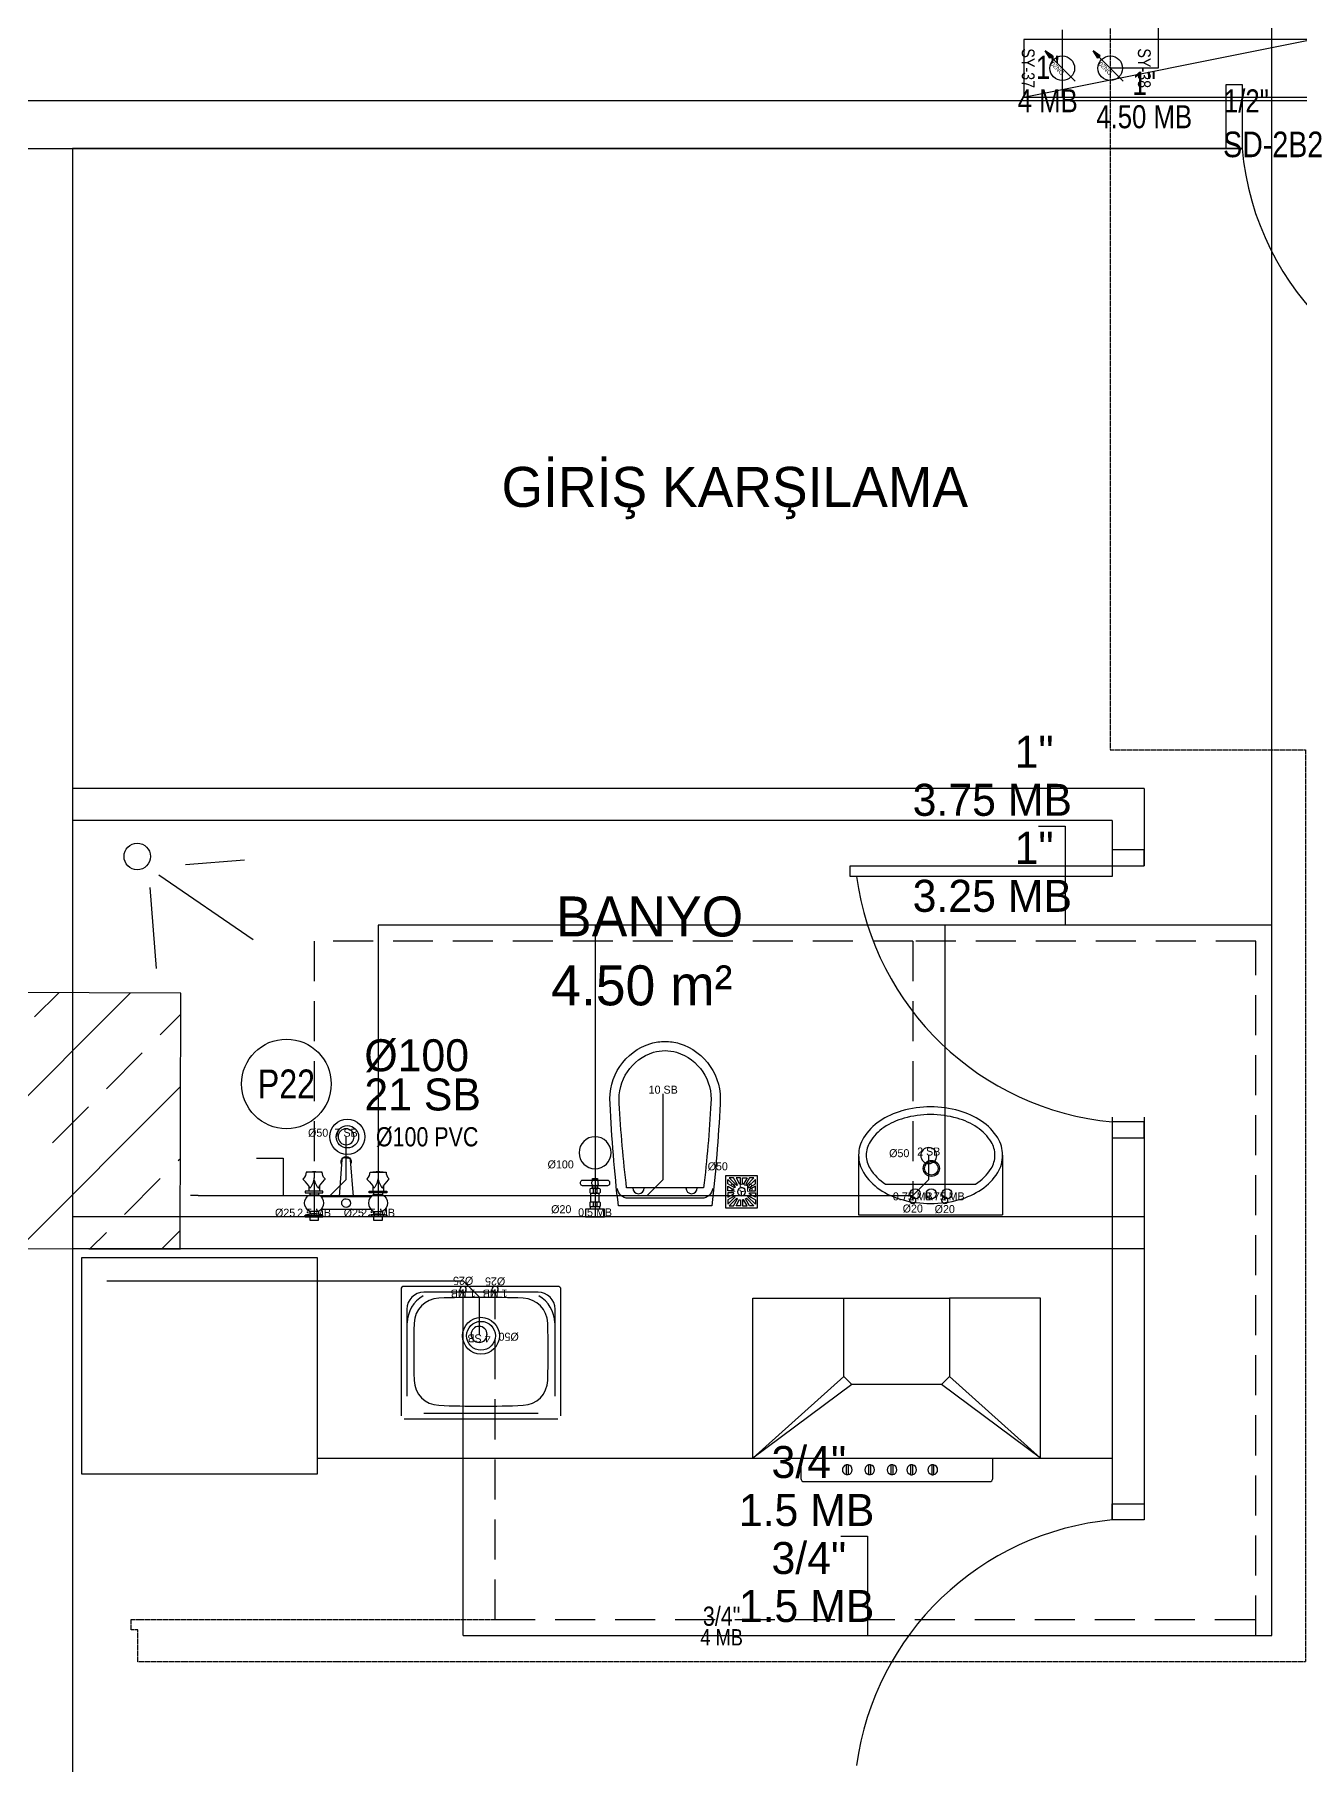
# Model space of a CAD drawing. Header units: centimetres. Extents: x 247996 to 315152, y -468471 to -440326.
# Drawn here: x 257547 to 257942, y -442412 to -441872 of the extents above; entities that cross this region are included whole.
import ezdxf
from ezdxf.enums import TextEntityAlignment as Align

# ---------------------------------------------------------------- set-up
doc = ezdxf.new("R2010")
doc.units = ezdxf.units.CM
doc.linetypes.add('0', pattern=[500, 500])
doc.linetypes.add('BASMA HATTI', pattern=[0.375, 0.25, -0.125])
for name, color, linetype in [('SCOTT-MD-YUK-BIRIMI', 7, 'CONTINUOUS'), ('SCOTT-MKDU0', 50, 'CONTINUOUS'), ('SCOTT-MTY-PISSU-KOLON', 211, 'Continuous'), ('SCOTT-MTY-PISSU-KOLONNO', 211, 'Continuous'), ('SCOTT-MTY-SAYAC', 3, 'Continuous'), ('SCOTT-MTY-SIRKULASYON-BORU', 31, 'Continuous'), ('SCOTT-MTY-TEFRIS', 15, 'CONTINUOUS'), ('SCOTT-MTY-VANA', 1, 'Continuous'), ('SCOTT-MTY-YUK-BIRIMI', 7, 'CONTINUOUS')]:
    doc.layers.add(name, color=color, linetype=linetype)
for name, color, linetype, lineweight in [('SCOTT-MTY-PISSU-BORU-TAVANDAN', 6, 'PISSU HATTI', 30), ('SCOTT-MTY-PISSU-CAP', 211, 'CONTINUOUS', 30), ('SCOTT-MTY-SICAKSU-BORU', 1, 'BASMA HATTI', 30), ('SCOTT-MTY-SOGUKSU-BORU', 5, '0', 30), ('SCOTT-MTY-TEMIZSU-CAP', 101, 'CONTINUOUS', 30)]:
    doc.layers.add(name, color=color, linetype=linetype, lineweight=lineweight)
doc.styles.add('CAP', font='wturkce.SHX', dxfattribs={"width": 0.65})
doc.styles.add('MtXpl_Comic_Sans_MS', font='comic.ttf')
doc.styles.add('MTY_CAP', font='wturkce.SHX', dxfattribs={"width": 0.65})
doc.styles.add('ROTAS', font='arial.ttf')
doc.linetypes.add('PISSU HATTI', pattern='A,0.5,0.5,["(",Standard,S=0.1,R=0,X=-0.01,Y=-0.036],-0.05', length=0.9)

# ---------------------------------------------------------------- blocks, each defined once
blk = doc.blocks.new('T-DOLAP')
blk.add_line((-45, -9), (45, 9))
blk.add_lwpolyline([(-45, -9), (45, -9), (45, 9), (-45, 9)], close=True)
blk = doc.blocks.new('MTY-SU SAYACI')
at = {"layer": 'SCOTT-MTY-VANA'}
blk.add_hatch(color=256, dxfattribs=at).paths.add_polyline_path([(9.8, 9.8), (5.64, 7.03), (7.03, 5.64)])
for p, q in [((-7.33, -7.33), (6.34, 6.34)), ((5.64, 7.03), (9.8, 9.8)), ((7.03, 5.64), (5.64, 7.03)), ((7.03, 5.64), (9.8, 9.8))]:
    blk.add_line(p, q, dxfattribs=at)
blk.add_circle((0, 0), 7, dxfattribs=at)
blk.add_attdef('CAP', (-2.29, -1.15), '', height=2.5, rotation=45, dxfattribs=at)
blk = doc.blocks.new('T-KOLON-P')
for radius in [5.5, 3.5]:
    blk.add_circle((0, 0), radius)
blk = doc.blocks.new('SUZGEC1')
at = {"layer": 'SCOTT-MTY-TEFRIS'}
blk.add_lwpolyline([(-5, -5), (-5, 5), (5, 5), (5, -5)], close=True, dxfattribs=at)
for points in [[(-4.33, 3.86), (-1.99, 1.52, 0.029484), (-2.15, 1.27), (-4.33, 2.48)], [(-2.48, 0.33), (-4.33, 0.33), (-4.33, 1.72), (-2.41, 0.65, 0.032775)], [(-3.86, 4.33), (-2.48, 4.33), (-1.27, 2.15, 0.029484), (-1.52, 1.99)], [(-0.65, 2.41, -0.032775), (-0.33, 2.48), (-0.33, 4.33), (-1.72, 4.33)], [(0.33, 2.48), (0.33, 4.33), (1.72, 4.33), (0.65, 2.41, 0.032775)], [(1.27, 2.15), (2.48, 4.33), (3.86, 4.33), (1.52, 1.99, 0.029484)], [(4.33, 3.86), (1.99, 1.52, -0.029484), (2.15, 1.27), (4.33, 2.48)], [(4.33, 0.33), (4.33, 1.72), (2.41, 0.65, -0.032775), (2.48, 0.33)], [(-2.48, -0.33), (-4.33, -0.33), (-4.33, -1.72), (-2.41, -0.65, -0.032775)], [(-4.33, -3.86), (-1.99, -1.52, -0.029484), (-2.15, -1.27), (-4.33, -2.48)], [(-3.86, -4.33), (-2.48, -4.33), (-1.27, -2.15, -0.029484), (-1.52, -1.99)], [(-0.33, -4.33), (-1.72, -4.33), (-0.65, -2.41, 0.032775), (-0.33, -2.48)], [(0.33, -2.48), (0.33, -4.33), (1.72, -4.33), (0.65, -2.41, -0.032775)], [(2.48, -4.33), (1.27, -2.15, 0.029484), (1.52, -1.99), (3.86, -4.33)], [(4.33, -2.48), (4.33, -3.86), (1.99, -1.52, 0.029484), (2.15, -1.27)], [(4.33, -0.33), (4.33, -1.72), (2.41, -0.65, 0.032775), (2.48, -0.33)]]:
    blk.add_lwpolyline(points, format="xyb", close=True, dxfattribs=at)
blk.add_circle((0, 0), 1.25, dxfattribs=at)
at = {"layer": 'SCOTT-MD-YUK-BIRIMI', "color": 6, "style": 'CAP'}
blk.add_attdef('PSCP', (4.29, 6.72), '', height=2.5, dxfattribs=at)
blk.add_attdef('PS', text='', height=2.5, dxfattribs=at).set_placement((0, 0), align=Align.CENTER)
blk = doc.blocks.new('EVIYE1')
at = {"layer": 'SCOTT-MTY-TEFRIS', "color": 6}
blk.add_circle((0, 15), 2.5, dxfattribs=at)
at = {"layer": 'SCOTT-MTY-TEFRIS', "color": 3, "ltscale": 10}
blk.add_circle((-5, 1), 1, dxfattribs=at)
at = {"layer": 'SCOTT-MTY-TEFRIS', "color": 1, "ltscale": 10}
blk.add_circle((5, 1), 1, dxfattribs=at)
at = {"layer": 'SCOTT-MD-YUK-BIRIMI', "color": 6, "style": 'CAP'}
blk.add_attdef('PS', text='', height=2.5, dxfattribs=at).set_placement((0, 15), align=Align.CENTER)
blk.add_attdef('PSCP', (6.08, 14.48), '', height=2.5, dxfattribs=at)
at = {"layer": 'SCOTT-MD-YUK-BIRIMI', "color": 3, "style": 'CAP'}
for tag, p in [('SO', (-5, 1)), ('SOCP', (-5, -2.99))]:
    blk.add_attdef(tag, text='', height=2.5, dxfattribs=at).set_placement(p, align=Align.CENTER)
at = {"layer": 'SCOTT-MD-YUK-BIRIMI', "color": 1, "style": 'CAP'}
for tag, p in [('SC', (5, 1)), ('SCCP', (5, -2.8))]:
    blk.add_attdef(tag, text='', height=2.5, dxfattribs=at).set_placement(p, align=Align.CENTER)
blk = doc.blocks.new('KLOZET1')
at = {"layer": 'SCOTT-MTY-TEFRIS', "color": 15}
blk.add_lwpolyline([(-3.88, 11.44, 0.414214), (-4.52, 10.8), (-4.52, 10.3, 0.414214), (-3.88, 9.66), (3.88, 9.66, 0.414214), (4.52, 10.3), (4.52, 10.8, 0.414214), (3.88, 11.44)], format="xyb", close=True, dxfattribs=at)
at = {"layer": 'SCOTT-MTY-TEFRIS', "color": 15, "elevation": 0}
for points in [[(-1, 10.3), (-1, 10.8, -0.414214), (-0.36, 11.44)], [(1, 10.3), (1, 10.8, 0.414214), (0.36, 11.44)]]:
    blk.add_lwpolyline(points, format="xyb", dxfattribs=at)
at = {"layer": 'SCOTT-MTY-TEFRIS', "color": 15}
for points in [[(-0.76, 11.45), (0.76, 11.45), (0.76, 11.98), (-0.76, 11.98)], [(-0.76, 8.88), (0.76, 8.88), (0.76, 9.66), (-0.76, 9.66)], [(3, 0), (-3, 0), (-3, 2.32), (3, 2.32)]]:
    blk.add_lwpolyline(points, close=True, dxfattribs=at)
for points in [[(-1.61, 8.64), (-1.61, 7.54)], [(-1.21, 7.21), (-1.21, 4.8)], [(1.13, 8.88), (-1.06, 8.88)], [(-1.06, 7.3), (1.13, 7.3)], [(-0.51, 8.64), (-0.51, 7.54)], [(0.58, 8.64), (0.58, 7.54)], [(1.28, 4.8), (1.28, 5.24), (1.28, 7.21)], [(1.68, 8.64), (1.68, 7.54)], [(-1.61, 4.45), (-1.61, 3.35)], [(-1.35, 3.17), (-1.35, 2.32), (1.42, 2.32), (1.42, 3.17)], [(1.13, 4.69), (-1.06, 4.69)], [(-1.06, 3.11), (1.13, 3.11)], [(-0.51, 4.45), (-0.51, 3.35)], [(0.58, 4.45), (0.58, 3.35)], [(1.68, 4.45), (1.68, 3.35)]]:
    blk.add_lwpolyline(points, dxfattribs=at)
at = {"layer": 'SCOTT-MTY-TEFRIS', "color": 6}
blk.add_circle((0, 20), 5, dxfattribs=at)
at = {"layer": 'SCOTT-MTY-TEFRIS', "color": 15}
for centre, radius, start, end in [((-1.06, 8.15), 0.734, 41.7592, 138.241), ((-1.06, 8.03), 0.734, 221.7593, 318.2408), ((-0.36, 10.3, 0), 0.641, 179.9998, 270.0001), ((0.04, 8.15), 0.734, 41.7592, 138.241), ((0.04, 8.03), 0.734, 221.7593, 318.2408), ((0.36, 10.3, 0), 0.641, 270.0001, 0), ((1.13, 8.15), 0.734, 41.7592, 138.241), ((1.13, 8.03), 0.734, 221.7593, 318.2408), ((-1.06, 3.96), 0.734, 41.7592, 138.241), ((-1.06, 3.84), 0.734, 221.7593, 318.2408), ((0.04, 3.96), 0.734, 41.7592, 138.241), ((0.04, 3.84), 0.734, 221.7593, 318.2408), ((1.13, 3.96), 0.734, 41.7592, 138.241), ((1.13, 3.84), 0.734, 221.7593, 318.2408)]:
    blk.add_arc(centre, radius, start, end, dxfattribs=at)
at = {"layer": 'SCOTT-MD-YUK-BIRIMI', "color": 6, "style": 'CAP'}
blk.add_attdef('PS', text='', height=2.5, dxfattribs=at).set_placement((0, 20), align=Align.CENTER)
blk.add_attdef('PSCP', (6.63, 15.09), '', height=2.5, dxfattribs=at)
at = {"layer": 'SCOTT-MD-YUK-BIRIMI', "color": 3, "style": 'CAP'}
blk.add_attdef('SO', text='', height=2.5, dxfattribs=at).set_placement((0, 0.13), align=Align.CENTER)
blk.add_attdef('SOCP', (7.43, 1.09), '', height=2.5, dxfattribs=at)
blk = doc.blocks.new('LAVABO1')
at = {"layer": 'SCOTT-MTY-TEFRIS', "color": 6}
blk.add_circle((0, 15), 2.5, dxfattribs=at)
at = {"layer": 'SCOTT-MTY-TEFRIS', "color": 3, "ltscale": 10}
blk.add_circle((-5, 1), 1, dxfattribs=at)
at = {"layer": 'SCOTT-MTY-TEFRIS', "color": 1, "ltscale": 10}
blk.add_circle((5, 1), 1, dxfattribs=at)
at = {"layer": 'SCOTT-MD-YUK-BIRIMI', "color": 6, "style": 'CAP'}
blk.add_attdef('PS', text='', height=2.5, dxfattribs=at).set_placement((0, 15), align=Align.CENTER)
blk.add_attdef('PSCP', (6.08, 14.48), '', height=2.5, dxfattribs=at)
at = {"layer": 'SCOTT-MD-YUK-BIRIMI', "color": 3, "style": 'CAP'}
for tag, p in [('SO', (-5, 1)), ('SOCP', (-5, -2.99))]:
    blk.add_attdef(tag, text='', height=2.5, dxfattribs=at).set_placement(p, align=Align.CENTER)
at = {"layer": 'SCOTT-MD-YUK-BIRIMI', "color": 1, "style": 'CAP'}
for tag, p in [('SC', (5, 1)), ('SCCP', (5, -2.8))]:
    blk.add_attdef(tag, text='', height=2.5, dxfattribs=at).set_placement(p, align=Align.CENTER)
blk = doc.blocks.new('DUS TEKNESI1')
at = {"layer": 'SCOTT-MTY-TEFRIS'}
for points in [[(0, 18.37), (-0.63, 18.37, 0.391322), (-1.29, 17.76), (-2.2, 6.27)], [(0, 18.37), (0.63, 18.37, -0.391322), (1.29, 17.76), (2.2, 6.27)], [(-10, 13.89), (-10, 12.2, -0.146062), (-11.33, 8.88, 0.113221), (-13.28, 11.48, -0.416893), (-13.31, 11.96)], [(-6.69, 11.96, -0.17585), (-7.51, 13.89), (-12.49, 13.89, -0.17585), (-13.31, 11.96)], [(6.69, 11.96, 0.17585), (7.51, 13.89), (12.49, 13.89, 0.17585), (13.31, 11.96)], [(10, 13.89), (10, 12.2, 0.146062), (11.33, 8.88, -0.113221), (13.28, 11.48)], [(-8.61, 6.88, -0.601952), (-8.61, 1.65), (-8.61, 0.83)], [(8.61, 6.88, 0.601952), (8.61, 1.65), (11.39, 1.65, 0.601952), (11.39, 6.88)], [(-12.77, 0.5), (-12.77, 0), (-10, 0), (-7.23, 0), (-7.23, 0.5, 0.153746), (-12.77, 0.5), (-10, 0.5), (-7.23, 0.5)], [(12.77, 0.5), (12.77, 0), (10, 0), (7.23, 0), (7.23, 0.5, -0.153746), (12.77, 0.5), (10, 0.5), (7.23, 0.5)]]:
    blk.add_lwpolyline(points, format="xyb", dxfattribs=at)
for points in [[(-12.77, 7.51), (-10, 7.51), (-7.23, 7.51), (-7.23, 8.01), (-10, 8.01), (-12.77, 8.01)], [(12.77, 7.51), (10, 7.51), (7.23, 7.51), (7.23, 8.01), (10, 8.01), (12.77, 8.01)], [(-8.61, 0), (-8.61, -1.03), (-11.39, -1.03), (-11.39, 0)], [(11.39, 0), (11.39, -1.03), (8.61, -1.03), (8.61, 0)]]:
    blk.add_lwpolyline(points, close=True, dxfattribs=at)
for points in [[(-11.64, 9.5), (-11.64, 8.01)], [(-11.39, 7.51), (-11.39, 6.88), (-8.61, 6.88)], [(-8.61, 7.51), (-8.61, 6.88)], [(-8.36, 9.5), (-8.36, 8.01)], [(7.82, 6.27), (-7.82, 6.27)], [(8.36, 9.5), (8.36, 8.01)], [(11.39, 7.51), (11.39, 6.88), (8.61, 6.88)], [(8.61, 7.51), (8.61, 6.88)], [(11.64, 9.5), (11.64, 8.01)], [(-8.61, 1.65), (-11.39, 1.65), (-11.39, 0.83)], [(-7.82, 2.27), (7.82, 2.27)], [(8.61, 1.65), (8.61, 0.83)], [(11.39, 1.65), (11.39, 0.83)]]:
    blk.add_lwpolyline(points, dxfattribs=at)
at = {"layer": 'SCOTT-MTY-TEFRIS', "color": 6}
blk.add_circle((0, 25), 2.5, dxfattribs=at)
at = {"layer": 'SCOTT-MTY-TEFRIS'}
for centre, radius, start, end in [((0, 17.2), 1.6, 330.6975, 209.3026), ((-9.99, 2.25), 11.85, 79.4131, 100.5868), ((-3.77, 12.76), 6.25, 185.208, 218.4476), ((-2.03, 5.93), 7.27, 130.2551, 156.0938), ((-6.95, 11.74), 0.344, 310.5655, 41.0891), ((6.95, 11.74), 0.344, 138.9108, 229.4346), ((2.03, 5.93), 7.27, 23.9063, 49.7447), ((9.99, 2.25), 11.85, 79.4131, 100.5868), ((3.77, 12.76), 6.25, 321.5525, 354.7921), ((13.05, 11.74), 0.344, 310.5655, 41.0891), ((-10, 4.27), 2.96, 117.9084, 242.0919), ((0, 4.27), 1.37, 90.0002, 270.0001), ((0, 4.27), 1.37, 270.0001, 90.0002)]:
    blk.add_arc(centre, radius, start, end, dxfattribs=at)
at = {"layer": 'SCOTT-MD-YUK-BIRIMI', "color": 6, "style": 'CAP'}
blk.add_attdef('PS', text='', height=2.5, dxfattribs=at).set_placement((0, 25), align=Align.CENTER)
blk.add_attdef('PSCP', (5.6, 25), '', height=2.5, dxfattribs=at)
at = {"layer": 'SCOTT-MD-YUK-BIRIMI', "color": 3, "style": 'CAP'}
blk.add_attdef('SO', text='', height=2.5, dxfattribs=at).set_placement((-10, 0), align=Align.CENTER)
blk.add_attdef('SOCP', (-5.56, 0), '', height=2.5, dxfattribs=at)
at = {"layer": 'SCOTT-MD-YUK-BIRIMI', "color": 1, "style": 'CAP'}
blk.add_attdef('SC', text='', height=2.5, dxfattribs=at).set_placement((10, 0), align=Align.CENTER)
blk.add_attdef('SCCP', (15.92, 0), '', height=2.5, dxfattribs=at)
blk = doc.blocks.new('MTY-PIS SU CAP SB')
at = {"layer": 'SCOTT-MTY-PISSU-CAP'}
for p, q in [((0.833, 1.167), (0, 1.167)), ((0, 1.167), (0, 0))]:
    blk.add_line(p, q, dxfattribs=at)
at = {"layer": 'SCOTT-MTY-PISSU-CAP', "style": 'MTY_CAP', "width": 0.65}
blk.add_attdef('PSCP', text='', height=1, dxfattribs=at).set_placement((0.833, 1.79), align=Align.MIDDLE_LEFT)
at = {"layer": 'SCOTT-MTY-YUK-BIRIMI', "color": 211, "style": 'MTY_CAP', "width": 0.65}
blk.add_attdef('PS', text='', height=1, dxfattribs=at).set_placement((0.833, 0.566), align=Align.MIDDLE_LEFT)
blk = doc.blocks.new('MTY-TEMIZ SU CAP MB')
at = {"layer": 'SCOTT-MTY-TEMIZSU-CAP'}
for p, q in [((0.833, 3.096), (0, 3.096)), ((0, 3.096), (0, 0))]:
    blk.add_line(p, q, dxfattribs=at)
at = {"layer": 'SCOTT-MTY-TEMIZSU-CAP', "style": 'MTY_CAP', "width": 0.65}
for tag, p in [('SOCP', (0.833, 5.417)), ('SCCP', (0.833, 2.417))]:
    blk.add_attdef(tag, text='', height=1, dxfattribs=at).set_placement(p, align=Align.MIDDLE_LEFT)
at = {"layer": 'SCOTT-MTY-YUK-BIRIMI', "color": 101, "style": 'MTY_CAP', "width": 0.65}
for tag, p in [('SO', (0.833, 3.917)), ('SC', (0.833, 0.917))]:
    blk.add_attdef(tag, text='', height=1, dxfattribs=at).set_placement(p, align=Align.MIDDLE_LEFT)

msp = doc.modelspace()

# ---------------------------------------------------------------- linework, layer by layer
at = {"layer": 'SCOTT-MKDU0', "color": 8, "ltscale": 0.03}
for p, q in [((257043.6, -441892.11), (258298.25, -441892.11)), ((257182.96, -441892.11), (257924.24, -441892.11)), ((257182.96, -441907.11), (257924.24, -441907.11)), ((257558.6, -441907.11), (257558.6, -442687.11)), ((257558.6, -441907.11), (257558.6, -442717.11)), ((257924.24, -441907.11), (257558.6, -441907.11)), ((257558.6, -441907.11), (257558.6, -442717.11)), ((257893.6, -442107.11), (257558.6, -442107.11)), ((257893.6, -442107.11), (257893.6, -442131.2)), ((257883.6, -442117.11), (257558.6, -442117.11)), ((257883.6, -442117.11), (257883.6, -442134.52)), ((257593.93, -442130.82), (257612.3, -442129.4)), ((257582.72, -442137.96), (257584.68, -442163.33)), ((257585.51, -442134.06), (257615.09, -442154.27)), ((257592.46, -442171.04), (257512.46, -442170.77)), ((257546.71, -442178.45), (257554.24, -442170.91)), ((257512.24, -442235.37), (257576.62, -442170.99)), ((257592.18, -442251.04), (257592.46, -442171.04)), ((257586, -442184.06), (257592.43, -442177.62)), ((257569.16, -442200.9), (257580.38, -442189.67)), ((257541.64, -442250.87), (257592.36, -442200.15)), ((257552.32, -442217.74), (257563.55, -442206.51)), ((257883.6, -442209.77), (257883.6, -442335.64)), ((257893.6, -442209.73), (257893.6, -442335.64)), ((257591.61, -442223.35), (257592.28, -442222.68)), ((257804.32, -442221.66), (257804.32, -442240.32)), ((257849.35, -442221.66), (257849.35, -442240.32)), ((257574.77, -442240.19), (257586, -442228.96)), ((257812.78, -442230.69), (257840.89, -442230.69)), ((257893.6, -442240.88), (257558.6, -442240.88)), ((257804.32, -442240.32), (257849.35, -442240.32)), ((257564.01, -442250.95), (257569.16, -442245.8)), ((257586.39, -442251.02), (257592.2, -442245.21)), ((257512.18, -442250.77), (257592.18, -442251.04)), ((257893.6, -442250.88), (257558.6, -442250.88)), ((257561.46, -442253.65), (257635.08, -442253.65)), ((257561.46, -442321.34), (257561.46, -442253.65)), ((257635.08, -442253.65), (257635.08, -442321.34)), ((257710.26, -442262.64), (257662.26, -442262.64)), ((257661.26, -442263.64), (257661.26, -442303.07)), ((257704.11, -442264.49), (257668.41, -442264.49)), ((257711.26, -442303.07), (257711.26, -442263.64)), ((257771.23, -442266.35), (257799.73, -442266.35)), ((257771.23, -442316.35), (257771.23, -442266.35)), ((257861.23, -442266.35), (257832.73, -442266.35)), ((257861.23, -442316.35), (257861.23, -442266.35)), ((257663.11, -442269.79), (257663.11, -442296.92)), ((257709.41, -442296.92), (257709.41, -442269.79)), ((257771.23, -442316.35), (257799.73, -442290.85)), ((257802.23, -442293.35), (257771.23, -442316.35)), ((257861.23, -442316.35), (257830.23, -442293.35)), ((257832.73, -442290.85), (257861.23, -442316.35)), ((257662.26, -442304.07), (257710.26, -442304.07)), ((257668.41, -442302.22), (257704.11, -442302.22)), ((257635.08, -442316.34), (257883.6, -442316.34)), ((257635.08, -442316.34), (257883.6, -442316.34)), ((257771.23, -442316.35), (257861.23, -442316.35)), ((257786.25, -442316.35), (257786.25, -442322.65)), ((257846.25, -442322.65), (257846.25, -442316.35)), ((257635.08, -442321.34), (257561.46, -442321.34)), ((257800.45, -442318.4), (257800.45, -442320.97)), ((257801.06, -442318.4), (257800.45, -442318.4)), ((257800.45, -442320.97), (257800.45, -442321.49)), ((257801.06, -442321.49), (257800.45, -442321.49)), ((257801.06, -442318.4), (257801.06, -442320.97)), ((257801.06, -442320.97), (257801.06, -442321.48)), ((257807.44, -442318.4), (257807.44, -442320.97)), ((257808.06, -442318.4), (257807.44, -442318.4)), ((257807.44, -442320.97), (257807.44, -442321.49)), ((257808.06, -442321.49), (257807.44, -442321.49)), ((257808.06, -442318.4), (257808.06, -442320.97)), ((257808.06, -442320.97), (257808.06, -442321.48)), ((257814.43, -442318.4), (257814.43, -442320.97)), ((257815.05, -442318.4), (257814.43, -442318.4)), ((257814.43, -442320.97), (257814.43, -442321.49)), ((257815.05, -442321.49), (257814.43, -442321.49)), ((257815.05, -442318.4), (257815.05, -442320.97)), ((257815.05, -442320.97), (257815.05, -442321.49)), ((257820.59, -442318.4), (257820.59, -442320.97)), ((257821.2, -442318.4), (257820.59, -442318.4)), ((257820.59, -442320.97), (257820.59, -442321.49)), ((257820.59, -442321.49), (257821.2, -442321.49)), ((257821.2, -442318.4), (257821.2, -442320.97)), ((257821.2, -442320.97), (257821.2, -442321.49)), ((257827.17, -442318.4), (257827.17, -442320.97)), ((257827.79, -442318.4), (257827.17, -442318.4)), ((257827.17, -442320.97), (257827.17, -442321.49)), ((257827.17, -442321.49), (257827.79, -442321.49)), ((257827.79, -442318.4), (257827.79, -442320.97)), ((257827.79, -442320.97), (257827.79, -442321.49)), ((257787.25, -442323.65), (257845.25, -442323.65))]:
    msp.add_line(p, q, dxfattribs=at)
for points in [[(257919.24, -441887.11), (257924.24, -441887.11), (257924.24, -441907.11), (257919.24, -441907.11), (257919.24, -441887.11)], [(257919.24, -441887.11), (257924.24, -441887.11), (257924.24, -441907.11), (257919.24, -441907.11), (257919.24, -441887.11)], [(257919.24, -441887.11), (257924.24, -441887.11), (257924.24, -441907.11), (257919.24, -441907.11), (257919.24, -441887.11)], [(257893.6, -442131.2), (257893.6, -442126.2), (257883.6, -442126.2), (257883.6, -442131.2), (257893.6, -442131.2)], [(257893.6, -442216.2), (257893.6, -442211.2), (257883.6, -442211.2), (257883.6, -442216.2), (257893.6, -442216.2)], [(257893.6, -442330.64), (257893.6, -442335.64), (257883.6, -442335.64), (257883.6, -442330.64), (257893.6, -442330.64)]]:
    msp.add_lwpolyline(points, dxfattribs=at)
msp.add_lwpolyline([(257883.6, -442131.2), (257883.6, -442134.52), (257801.73, -442134.52), (257801.73, -442131.2)], close=True, dxfattribs=at)
for points in [[(257729.23, -442237.47, -0.01664), (257726.61, -442205.64, -0.351622), (257739.4, -442186.72, -0.068714), (257743.82, -442186.11, -0.068714), (257748.24, -442186.72, -0.351622), (257761.03, -442205.64, -0.01664), (257758.41, -442237.47)], [(257731.8, -442231.9, -0.016866), (257729.49, -442205.45, -0.351778), (257740.21, -442189.48, -0.068022), (257743.82, -442188.99, -0.068022), (257747.43, -442189.48, -0.351778), (257758.15, -442205.45, -0.016866), (257755.84, -442231.9)]]:
    msp.add_lwpolyline(points, format="xyb", close=True, dxfattribs=at)
msp.add_lwpolyline([(257758.69, -442232.02, -0.389191), (257755.34, -442235.09), (257743.82, -442235.09), (257732.3, -442235.09, -0.389191), (257728.95, -442232.02, -0.389191)], format="xyb", dxfattribs=at)
for centre, radius in [((257578.81, -442128.31, 51), 4.14), ((257827.08, -442225.78), 2.52), ((257827.08, -442225.78), 2.12), ((257821.98, -442233.72), 1.56), ((257827.03, -442233.72), 1.56), ((257831.95, -442233.72), 1.56)]:
    msp.add_circle(centre, radius, dxfattribs=at)
for centre, radius, start, end in [((258011.49, -441899.45), 87.59, 185.0191, 269.6313), ((258011.49, -441899.45), 87.59, 185.0191, 269.6313), ((258011.49, -441899.45), 87.59, 185.0191, 269.6313), ((257891.83, -442122.64), 88.95, 187.6747, 264.6919), ((257824.32, -442230.99), 24.08, 105.5176, 123.8347), ((257826.83, -442240.04), 33.47, 90, 105.5176), ((257826.83, -442240.04), 33.47, 74.4824, 90), ((257829.35, -442230.99), 24.08, 56.1653, 74.4824), ((257820.49, -442225.27), 17.19, 123.8347, 148.2866), ((257820.49, -442225.27), 14.8, 123.8347, 148.2866), ((257824.32, -442230.99), 21.68, 105.5176, 123.8347), ((257826.83, -442240.04), 31.07, 90, 105.5176), ((257826.83, -442240.04), 31.07, 74.4824, 90), ((257829.35, -442230.99), 21.68, 56.1653, 74.4824), ((257833.18, -442225.27), 14.8, 31.7134, 56.1653), ((257833.18, -442225.27), 17.19, 31.7134, 56.1653), ((257814.65, -442221.66), 10.33, 148.2866, 180), ((257814.65, -442221.66), 7.93, 148.2866, 180), ((257839.02, -442221.66), 7.93, 0, 31.7134), ((257839.02, -442221.66), 10.33, 0, 31.7134), ((257814.65, -442221.66), 10.33, 180, 211.7134), ((257814.65, -442221.66), 7.93, 180, 211.7134), ((257839.02, -442221.66), 7.93, 328.2866, 0), ((257839.02, -442221.66), 10.33, 328.2866, 0), ((257820.49, -442218.06), 17.19, 211.7134, 236.1653), ((257820.49, -442218.06), 14.8, 211.7134, 238.6233), ((257833.18, -442218.06), 14.8, 301.3767, 328.2866), ((257833.18, -442218.06), 17.19, 303.8347, 328.2866), ((257735.52, -442231.9), 1.78, 180, 0), ((257752.12, -442231.9), 1.78, 180, 0), ((257824.32, -442212.33), 24.08, 236.1653, 254.4824), ((257826.83, -442203.29), 33.47, 254.4824, 270), ((257826.83, -442203.29), 33.47, 270, 285.5176), ((257829.35, -442212.33), 24.08, 285.5176, 303.8347), ((257800.78, -442319.96), 1.54, 102.6233, 257.3765), ((257800.78, -442319.96), 1.54, 280.5379, 79.4246), ((257807.78, -442319.96), 1.54, 102.6233, 257.3765), ((257807.78, -442319.96), 1.54, 280.5379, 79.4246), ((257814.77, -442319.96), 1.54, 102.6233, 257.3765), ((257814.77, -442319.96), 1.54, 280.5379, 79.4246), ((257820.92, -442319.96), 1.54, 102.6233, 257.3765), ((257820.92, -442319.96), 1.54, 280.5379, 79.4246), ((257827.5, -442319.96), 1.54, 102.6233, 257.3765), ((257827.5, -442319.96), 1.54, 280.5379, 79.4246), ((257787.25, -442322.65), 1, 180, 270), ((257845.25, -442322.65), 1, 270, 0), ((257891.83, -442424.2), 88.95, 95.3081, 172.3253)]:
    msp.add_arc(centre, radius, start, end, dxfattribs=at)
for centre, major_axis, start_param, end_param in [((257662.26, -442263.64), (-0.707, 0.707), -0.785398, 0.785398), ((257710.26, -442263.64), (-0.707, 0.707), 3.926991, 5.497787), ((257668.41, -442269.79), (-3.75, 3.75), -0.785398, 0.785398), ((257673.26, -442274.31), (-7.14, 7.14), -0.258001, 0.758428), ((257673.38, -442274.32), (5.66, 5.66), 0.825137, 2.329224), ((257686.26, -442598.32), (-332.25, 0), 4.67265, 4.752129), ((257699.14, -442274.32), (5.66, 5.66), 5.524757, 7.028844), ((257704.11, -442269.79), (3.75, 3.75), 5.497787, 7.068583), ((257699.26, -442274.31), (7.14, 7.14), 5.524757, 6.541187), ((257686.26, -442278.07), (4.07, 4.07), 3.926991, 10.210176), ((257686.26, -442278.07), (3.18, 3.18), 3.926991, 10.210176), ((257997.51, -442283.07), (-234.94, 234.94), 0.758428, 0.812368), ((257375.01, -442283.07), (234.94, 234.94), 5.470817, 5.524757), ((257673.38, -442291.81), (-5.66, 5.66), 0.812368, 2.316455), ((257699.14, -442291.81), (-5.66, 5.66), 2.395934, 3.900021), ((257686.26, -441967.82), (-332.25, 0), 1.531058, 1.610536)]:
    msp.add_ellipse(centre, major_axis=major_axis, ratio=1, start_param=start_param, end_param=end_param, dxfattribs=at)
at = {"layer": 'SCOTT-MKDU0', "color": 8, "ltscale": 0.03, "invisible_edges": 4}
for points in [[(257799.73, -442266.35), (257832.73, -442266.35), (257832.73, -442290.85), (257799.73, -442290.85)], [(257830.23, -442293.35), (257802.23, -442293.35), (257799.73, -442290.85), (257832.73, -442290.85)]]:
    msp.add_3dface(points, dxfattribs=at)
at = {"layer": 'SCOTT-MTY-PISSU-BORU-TAVANDAN', "ltscale": 50}
for points in [[(257738.24, -442234.21), (257743.24, -442229.21), (257743.24, -442202.43)], [(257639.1, -442234.21), (257644.1, -442229.21), (257644.1, -442215.88)], [(257821.26, -442234.21), (257826.26, -442229.21), (257826.26, -442221.76)], [(257597.87, -442234.21), (257595.48, -442234.21)], [(257597.87, -442234.21), (257639.1, -442234.21)], [(257639.1, -442234.21), (257738.24, -442234.21)], [(257738.24, -442234.21), (257767.73, -442234.21)], [(257767.73, -442234.21), (257767.73, -442233.1)], [(257767.73, -442234.21), (257821.26, -442234.21)], [(257569.29, -442260.93), (257680.68, -442260.93)], [(257680.68, -442260.93), (257685.68, -442265.93), (257685.68, -442277.64)]]:
    msp.add_lwpolyline(points, dxfattribs=at)
at = {"layer": 'SCOTT-MTY-PISSU-KOLONNO'}
msp.add_circle((257625.44, -442199.38), 14, dxfattribs=at)
at = {"layer": 'SCOTT-MTY-SICAKSU-BORU'}
for points in [[(257883, -441860), (257883, -441873)], [(257883, -441873), (257883, -441891)], [(257883, -441891), (257883, -442095), (257944, -442095), (257944, -442380), (257579, -442380), (257579, -442370), (257576.91, -442370), (257576.91, -442366.69)], [(257576.91, -442366.69), (257690.68, -442366.69)]]:
    msp.add_lwpolyline(points, dxfattribs=at)
at = {"layer": 'SCOTT-MTY-SICAKSU-BORU', "ltscale": 50}
for points in [[(257634.1, -442154.77), (257634.1, -442240.88)], [(257821.26, -442154.77), (257634.1, -442154.77)], [(257821.26, -442154.77), (257821.26, -442235.76)], [(257928.51, -442371.69), (257928.51, -442154.77), (257821.26, -442154.77)], [(257690.68, -442366.69), (257690.68, -442263.64)], [(257690.68, -442366.69), (257933.51, -442366.69)]]:
    msp.add_lwpolyline(points, dxfattribs=at)
at = {"layer": 'SCOTT-MTY-SIRKULASYON-BORU'}
for points in [[(257898, -441865), (257898, -441873)], [(257898, -441873), (257898, -441882), (257883, -441882)]]:
    msp.add_lwpolyline(points, dxfattribs=at)
at = {"layer": 'SCOTT-MTY-SOGUKSU-BORU', "ltscale": 50}
for points in [[(257933.51, -442149.77), (257933.51, -441842.54)], [(257654.1, -442149.77), (257654.1, -442240.88)], [(257721.93, -442149.77), (257654.1, -442149.77)], [(257721.93, -442149.77), (257721.93, -442240.75)], [(257831.26, -442149.77), (257721.93, -442149.77)], [(257831.26, -442149.77), (257831.26, -442235.76)], [(257933.51, -442371.69), (257933.51, -442149.77), (257831.26, -442149.77)], [(257680.68, -442371.69), (257680.68, -442263.64)], [(257680.68, -442371.69), (257933.51, -442371.69)]]:
    msp.add_lwpolyline(points, dxfattribs=at)
at = {"layer": 'SCOTT-MTY-SOGUKSU-BORU'}
for points in [[(257868, -441870), (257868, -441873)], [(257868, -441873), (257868, -441891)], [(257868, -441891), (257933.51, -441891)]]:
    msp.add_lwpolyline(points, dxfattribs=at)

# ---------------------------------------------------------------- block references
at = {"layer": 'SCOTT-MTY-PISSU-CAP'}
ref = msp.add_blockref('MTY-PIS SU CAP SB', (257624.41, -442234.21), dxfattribs=dict(at, xscale=-10, yscale=10))
ref.add_attrib('PSCP', '%%C100', dxfattribs={"height": 10, "style": 'MTY_CAP'}).set_placement((257649.81, -442190.43), align=Align.MIDDLE_LEFT)
ref.add_attrib('PS', '21 SB', dxfattribs={"layer": 'SCOTT-MTY-YUK-BIRIMI', "height": 10, "style": 'MTY_CAP'}).set_placement((257649.81, -442202.68), align=Align.MIDDLE_LEFT)
at = {"layer": 'SCOTT-MTY-PISSU-KOLON'}
msp.add_blockref('T-KOLON-P', (257644.5, -442215.9), dxfattribs=at)
at = {"layer": 'SCOTT-MTY-SAYAC'}
msp.add_blockref('T-DOLAP', (257901, -441882), dxfattribs=at)
ref = msp.add_blockref('MTY-SU SAYACI', (257868, -441882), dxfattribs=dict(at, xscale=0.55, yscale=0.55, rotation=90))
ref.add_attrib('CAP', 'DN20', (257868.63, -441883.26), dxfattribs={"height": 1.375, "rotation": 135})
ref = msp.add_blockref('MTY-SU SAYACI', (257883, -441882), dxfattribs=dict(at, xscale=0.55, yscale=0.55, rotation=90))
ref.add_attrib('CAP', 'DN20', (257883.63, -441883.26), dxfattribs={"height": 1.375, "rotation": 135})
at = {"layer": 'SCOTT-MTY-TEMIZSU-CAP'}
ref = msp.add_blockref('MTY-TEMIZ SU CAP MB', (257868.86, -442149.77), dxfattribs=dict(at, xscale=-10, yscale=10))
ref.add_attrib('SCCP', '1"', dxfattribs={"height": 10, "style": 'MTY_CAP'}).set_placement((257853.1, -442125.61), align=Align.MIDDLE_LEFT)
ref.add_attrib('SC', '3.25 MB', dxfattribs={"layer": 'SCOTT-MTY-YUK-BIRIMI', "height": 10, "style": 'MTY_CAP'}).set_placement((257821.22, -442140.61), align=Align.MIDDLE_LEFT)
ref.add_attrib('SO', '3.75 MB', dxfattribs={"layer": 'SCOTT-MTY-YUK-BIRIMI', "height": 10, "style": 'MTY_CAP'}).set_placement((257821.22, -442110.61), align=Align.MIDDLE_LEFT)
ref.add_attrib('SOCP', '1"', dxfattribs={"height": 10, "style": 'MTY_CAP'}).set_placement((257853.1, -442095.61), align=Align.MIDDLE_LEFT)
ref = msp.add_blockref('MTY-TEMIZ SU CAP MB', (257807.1, -442371.69), dxfattribs=dict(at, xscale=-10, yscale=10))
ref.add_attrib('SCCP', '3/4"', dxfattribs={"height": 10, "style": 'MTY_CAP'}).set_placement((257777.1, -442347.52), align=Align.MIDDLE_LEFT)
ref.add_attrib('SC', '1.5 MB', dxfattribs={"layer": 'SCOTT-MTY-YUK-BIRIMI', "height": 10, "style": 'MTY_CAP'}).set_placement((257766.88, -442362.52), align=Align.MIDDLE_LEFT)
ref.add_attrib('SO', '1.5 MB', dxfattribs={"layer": 'SCOTT-MTY-YUK-BIRIMI', "height": 10, "style": 'MTY_CAP'}).set_placement((257766.88, -442332.52), align=Align.MIDDLE_LEFT)
ref.add_attrib('SOCP', '3/4"', dxfattribs={"height": 10, "style": 'MTY_CAP'}).set_placement((257777.1, -442317.52), align=Align.MIDDLE_LEFT)
at = {"layer": 'SCOTT-MTY-VANA'}
ref = msp.add_blockref('KLOZET1', (257721.93, -442240.88), dxfattribs=dict(at, xscale=-1))
ref.add_attrib('SO', '0.5 MB', dxfattribs={"layer": 'SCOTT-MD-YUK-BIRIMI', "height": 2.5, "style": 'CAP'}).set_placement((257721.93, -442240.75), align=Align.CENTER)
ref.add_attrib('PS', '10 SB', dxfattribs={"layer": 'SCOTT-MD-YUK-BIRIMI', "height": 2.5, "style": 'CAP'}).set_placement((257743.24, -442202.43), align=Align.CENTER)
ref.add_attrib('PSCP', '%%C100', (257707.09, -442225.78), dxfattribs={"layer": 'SCOTT-MD-YUK-BIRIMI', "height": 2.5, "style": 'CAP'})
ref.add_attrib('SOCP', '%%C20', (257708.2, -442239.78), dxfattribs={"layer": 'SCOTT-MD-YUK-BIRIMI', "height": 2.5, "style": 'CAP'})
ref = msp.add_blockref('DUS TEKNESI1', (257644.1, -442240.88), dxfattribs=dict(at, xscale=-1))
ref.add_attrib('SO', '2.5 MB', dxfattribs={"layer": 'SCOTT-MD-YUK-BIRIMI', "height": 2.5, "style": 'CAP'}).set_placement((257654.1, -442240.88), align=Align.CENTER)
ref.add_attrib('SC', '2.5 MB', dxfattribs={"layer": 'SCOTT-MD-YUK-BIRIMI', "height": 2.5, "style": 'CAP'}).set_placement((257634.1, -442240.88), align=Align.CENTER)
ref.add_attrib('PS', '7 SB', dxfattribs={"layer": 'SCOTT-MD-YUK-BIRIMI', "height": 2.5, "style": 'CAP'}).set_placement((257644.1, -442215.88), align=Align.CENTER)
ref.add_attrib('PSCP', '%%C50', (257632.2, -442215.88), dxfattribs={"layer": 'SCOTT-MD-YUK-BIRIMI', "height": 2.5, "style": 'CAP'})
ref.add_attrib('SCCP', '%%C25', (257621.87, -442240.88), dxfattribs={"layer": 'SCOTT-MD-YUK-BIRIMI', "height": 2.5, "style": 'CAP'})
ref.add_attrib('SOCP', '%%C25', (257643.35, -442240.88), dxfattribs={"layer": 'SCOTT-MD-YUK-BIRIMI', "height": 2.5, "style": 'CAP'})
ref = msp.add_blockref('LAVABO1', (257826.26, -442236.76), dxfattribs=dict(at, xscale=-1))
ref.add_attrib('SC', '0.75 MB', dxfattribs={"layer": 'SCOTT-MD-YUK-BIRIMI', "height": 2.5, "style": 'CAP'}).set_placement((257821.26, -442235.76), align=Align.CENTER)
ref.add_attrib('SO', '0.75 MB', dxfattribs={"layer": 'SCOTT-MD-YUK-BIRIMI', "height": 2.5, "style": 'CAP'}).set_placement((257831.26, -442235.76), align=Align.CENTER)
ref.add_attrib('PS', '2 SB', dxfattribs={"layer": 'SCOTT-MD-YUK-BIRIMI', "height": 2.5, "style": 'CAP'}).set_placement((257826.26, -442221.76), align=Align.CENTER)
ref.add_attrib('SCCP', '%%C20', dxfattribs={"layer": 'SCOTT-MD-YUK-BIRIMI', "height": 2.5, "style": 'CAP'}).set_placement((257821.26, -442239.56), align=Align.CENTER)
ref.add_attrib('PSCP', '%%C50', (257813.87, -442222.27), dxfattribs={"layer": 'SCOTT-MD-YUK-BIRIMI', "height": 2.5, "style": 'CAP'})
ref.add_attrib('SOCP', '%%C20', dxfattribs={"layer": 'SCOTT-MD-YUK-BIRIMI', "height": 2.5, "style": 'CAP'}).set_placement((257831.26, -442239.75), align=Align.CENTER)
ref = msp.add_blockref('SUZGEC1', (257767.73, -442233.1), dxfattribs=dict(at, xscale=-1))
ref.add_attrib('PS', '2 SB', dxfattribs={"layer": 'SCOTT-MD-YUK-BIRIMI', "color": 6, "height": 2.5, "style": 'CAP'}).set_placement((257767.73, -442233.1), align=Align.CENTER)
ref.add_attrib('PSCP', '%%C50', (257757.13, -442226.38), dxfattribs={"layer": 'SCOTT-MD-YUK-BIRIMI', "color": 6, "height": 2.5, "style": 'CAP'})
ref = msp.add_blockref('EVIYE1', (257685.68, -442262.64), dxfattribs=dict(at, xscale=-1, rotation=180))
ref.add_attrib('SC', '1 MB', dxfattribs={"layer": 'SCOTT-MD-YUK-BIRIMI', "height": 2.5, "rotation": 180, "style": 'CAP'}).set_placement((257690.68, -442263.64), align=Align.CENTER)
ref.add_attrib('SO', '1 MB', dxfattribs={"layer": 'SCOTT-MD-YUK-BIRIMI', "height": 2.5, "rotation": 180, "style": 'CAP'}).set_placement((257680.68, -442263.64), align=Align.CENTER)
ref.add_attrib('PS', '4 SB', dxfattribs={"layer": 'SCOTT-MD-YUK-BIRIMI', "height": 2.5, "rotation": 180, "style": 'CAP'}).set_placement((257685.68, -442277.64), align=Align.CENTER)
ref.add_attrib('SCCP', '%%C25', dxfattribs={"layer": 'SCOTT-MD-YUK-BIRIMI', "height": 2.5, "rotation": 180, "style": 'CAP'}).set_placement((257690.68, -442259.84), align=Align.CENTER)
ref.add_attrib('PSCP', '%%C50', (257698.08, -442277.12), dxfattribs={"layer": 'SCOTT-MD-YUK-BIRIMI', "height": 2.5, "rotation": 180, "style": 'CAP'})
ref.add_attrib('SOCP', '%%C25', dxfattribs={"layer": 'SCOTT-MD-YUK-BIRIMI', "height": 2.5, "rotation": 180, "style": 'CAP'}).set_placement((257680.68, -442259.65), align=Align.CENTER)

# ---------------------------------------------------------------- texts
at = {"layer": 'SCOTT-MKDU0', "color": 8, "ltscale": 0.03, "style": 'MtXpl_Comic_Sans_MS'}
msp.add_text('GİRİŞ KARŞILAMA', height=12.5, rotation=360, dxfattribs=at).set_placement((257692.7, -442019.08))
for s, p in [('BANYO', (257709.73, -442153.3)), ('4.50 m²', (257708.23, -442174.83))]:
    msp.add_text(s, height=12.5, dxfattribs=at).set_placement(p)
at = {"layer": 'SCOTT-MTY-PISSU-CAP', "style": 'ROTAS', "width": 0.8}
msp.add_text('Ø100 PVC', height=6, dxfattribs=at).set_placement((257669.44, -442215.9), align=Align.MIDDLE_CENTER)
at = {"layer": 'SCOTT-MTY-PISSU-KOLONNO', "style": 'ROTAS', "width": 0.8}
msp.add_text('P22', height=9, dxfattribs=at).set_placement((257625.44, -442199.38), align=Align.MIDDLE_CENTER)
at = {"layer": 'SCOTT-MTY-SAYAC', "style": 'ROTAS', "width": 0.8}
msp.add_text('SD-2B2', height=8, dxfattribs=at).set_placement((257933.94, -441905.8), align=Align.MIDDLE_CENTER)
at = {"layer": 'SCOTT-MTY-TEMIZSU-CAP', "style": 'ROTAS', "width": 0.8}
for s, height, p in [('1"', 7.2, (257863.44, -441881.72)), ('1"', 7.2, (257893.61, -441886.72)), ('4 MB', 7.2, (257863.44, -441892.16)), ('1/2"', 7.2, (257925.56, -441892.22)), ('4.50 MB', 7.2, (257893.61, -441897.16)), ('3/4"', 6, (257761.5, -442365.7)), ('4 MB', 5.1, (257761.5, -442372.3))]:
    msp.add_text(s, height=height, dxfattribs=at).set_placement(p, align=Align.MIDDLE_CENTER)
at = {"layer": 'SCOTT-MTY-VANA', "style": 'ROTAS', "width": 0.8}
for s, p in [('SY-37', (257857.35, -441882)), ('SY-38', (257893.65, -441882))]:
    msp.add_text(s, height=4, rotation=-90, dxfattribs=at).set_placement(p, align=Align.MIDDLE_CENTER)

doc.saveas('drawing.dxf')
